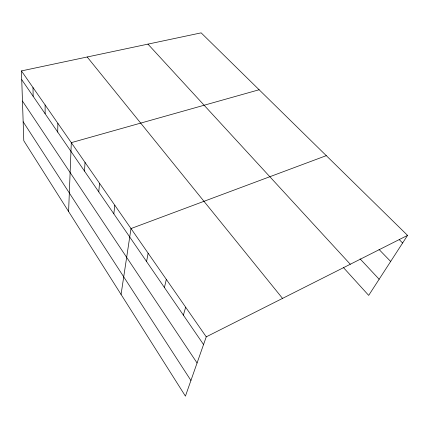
<?xml version="1.0" encoding="UTF-8"?>
<svg xmlns="http://www.w3.org/2000/svg" width="429" height="429" viewBox="0 0 429 429"><rect width="100%" height="100%" fill="white"/><g stroke="black" fill="none" stroke-linecap="round" stroke-linejoin="round"><path stroke-width="0.64" d="M57.711 132.073L57.867 123.321M68.592 211.535L71.3 142.648L259.132 89.752M84.497 171.101L85.039 162.414M98.767 191.886L99.528 183.263M113.819 213.819L114.822 205.276M121.064 294.444L131.001 228.56L326.287 155.647M146.568 261.524L148.144 253.223M164.42 287.532L166.329 279.392M183.381 315.149L185.66 307.212M407.55 235.387L206.252 336.845L185.425 396.144L23.793 140.739L21.45 70.914L201.147 32.856L407.55 235.387L368.683 295.383L343.297 267.417M399.351 239.747L402.616 242.996M379.027 249.458L390.658 261.459M360.07 258.859L379.145 279.231M147.951 44.117L350.289 264.248M87.189 56.987L282.534 298.396M21.45 70.914L206.252 336.845M21.745 79.681L203.55 344.535M22.464 101.056L197.072 362.988M23.155 121.777L190.926 380.475M32.99 87.521L33.151 96.294M45.115 104.966L45.125 113.739"/></g></svg>
